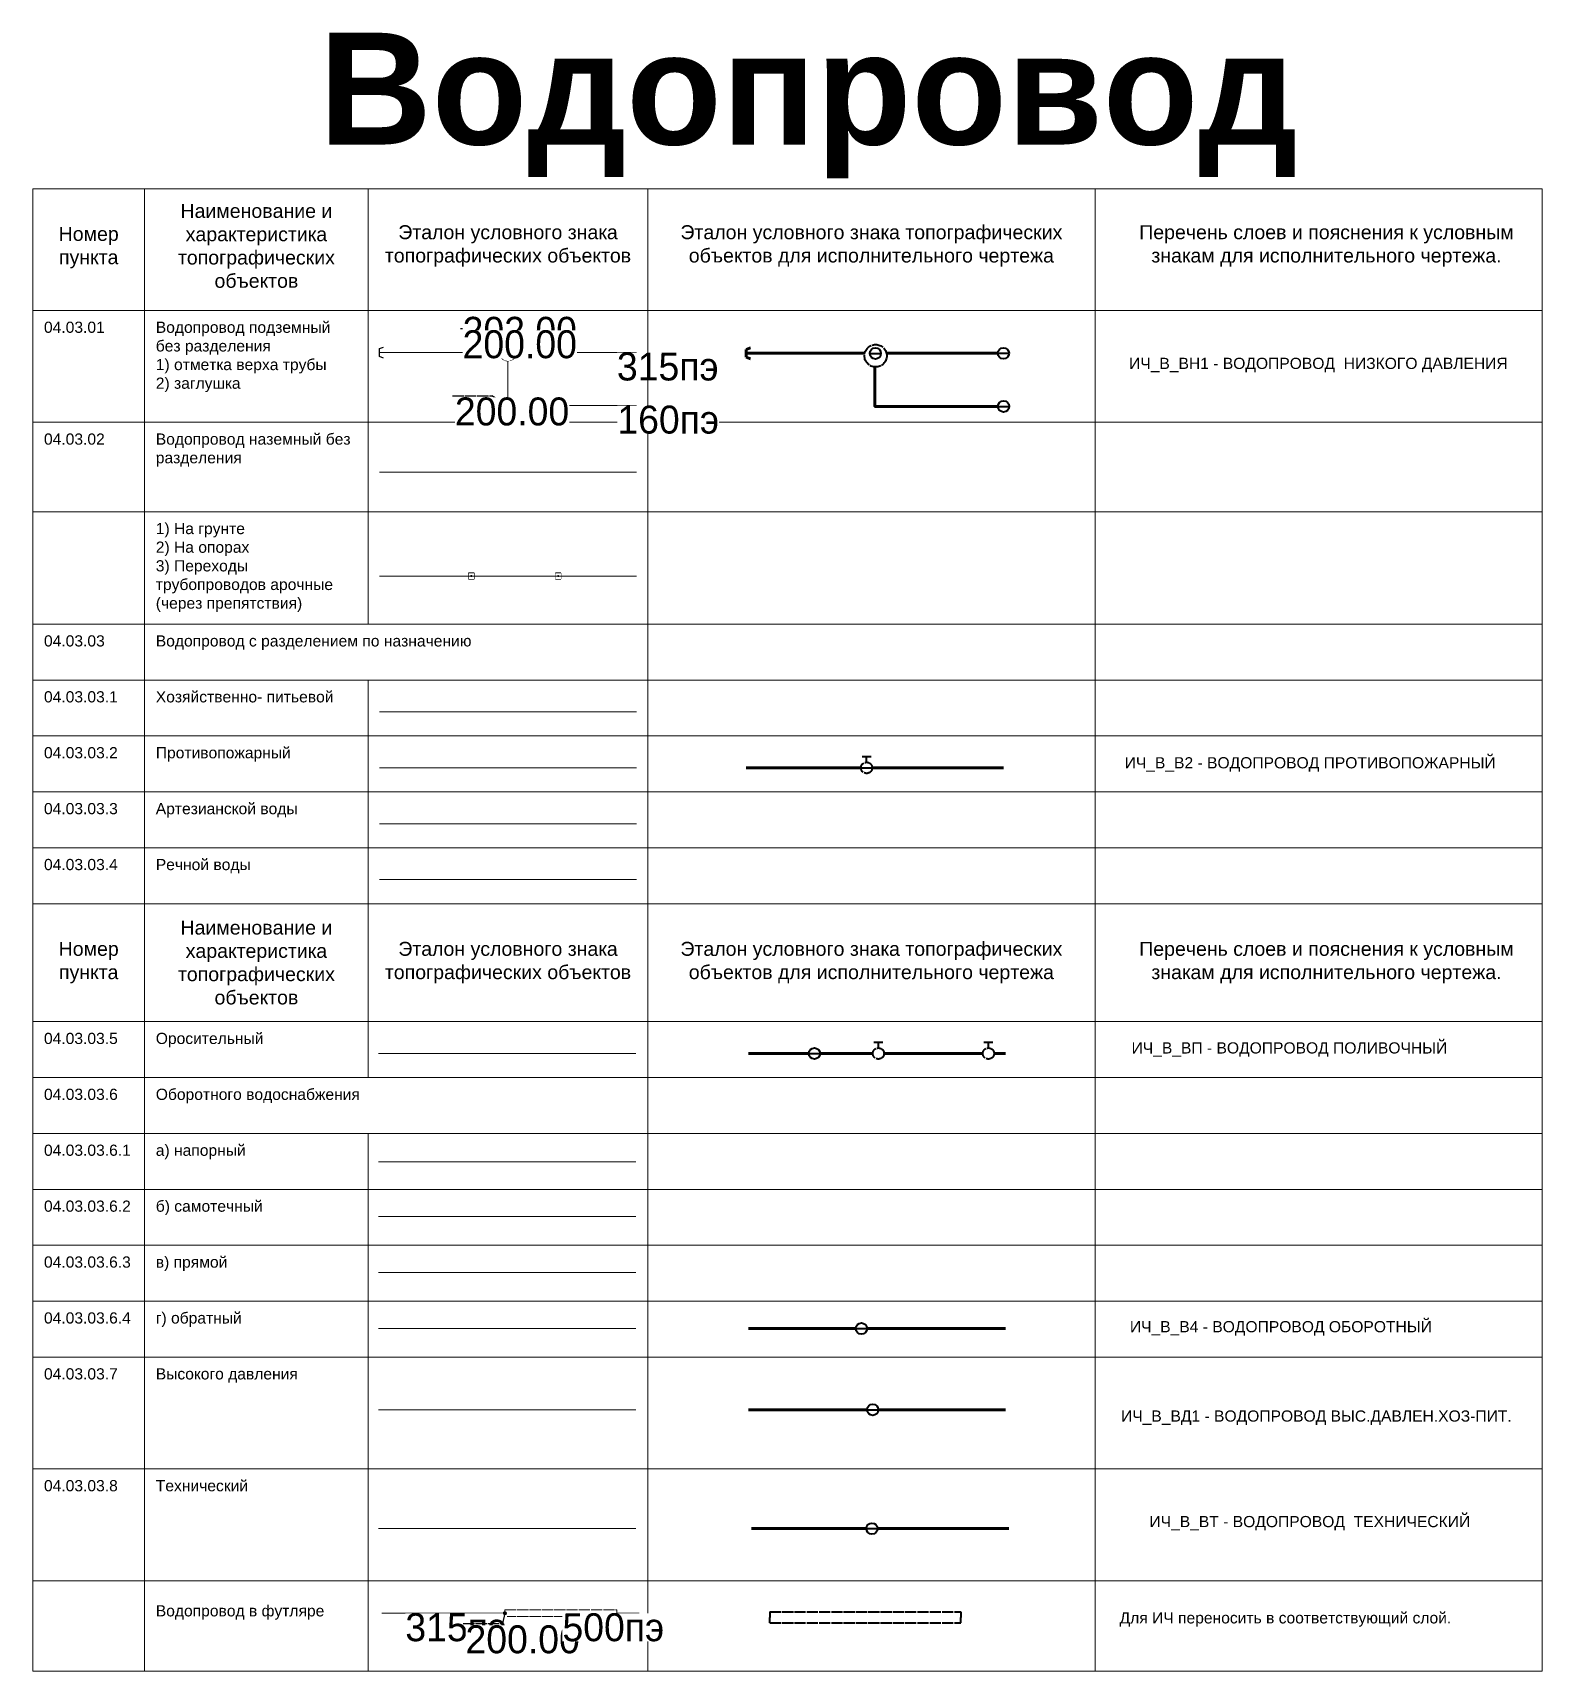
# Paper-space layout 'Водопровод.' of a CAD drawing. Header units: metres. Extents: x -781 to -646, y 176 to 323.
import ezdxf
from ezdxf.enums import TextEntityAlignment as Align
from ezdxf.lldxf.tags import DXFTag

# ---------------------------------------------------------------- set-up
doc = ezdxf.new("R2018")
doc.units = ezdxf.units.M
doc.set_wipeout_variables(frame=1)
for name, pattern in [('ACAD_ISO07W100', [3, 0, -3]), ('DOT', [0.5, 0, -0.5]), ('T_03.LINE', [1, 1, 0]), ('T_04.LINE', [1, 1, 0]), ('T_08.LINE', [1, 1, 0])]:
    doc.linetypes.add(name, pattern=pattern)
for name, color, linetype, lineweight in [('01_Оформление', 7, 'Continuous', 20), ('12_Водопровод', 170, 'Continuous', 20), ('ИЧ_В_В2', 170, 'Continuous', 60), ('ИЧ_В_В4', 170, 'Continuous', 60), ('ИЧ_В_ВД1', 170, 'Continuous', 60), ('ИЧ_В_ВН1', 170, 'Continuous', 60), ('ИЧ_В_ВП', 170, 'Continuous', 60), ('ИЧ_В_ВТ', 170, 'Continuous', 60)]:
    doc.layers.add(name, color=color, linetype=linetype, lineweight=lineweight)
doc.styles.get("Standard").update_dxf_attribs({"font": 'isocpeur.ttf', "width": 1.1})
doc.styles.add('Д-431', font='ARIALNI.TTF')
doc.styles.add('Т-132', font='arial.ttf')
tags = doc.linetypes.add('T_04.03.01', pattern='A,4,-1,2,-0.5,["B",Д-431,S=0.9,R=0,X=-0.35,Y=-0.45],-0.5,2,-1', length=11).pattern_tags.tags
tags[10] = DXFTag(74, 10)
tags = doc.linetypes.add('T_04.03.02', pattern='A,5,-0.5,["B",Д-431,S=0.9,R=0,X=-0.35,Y=-0.45],-0.5,5', length=11).pattern_tags.tags
tags[6] = DXFTag(74, 10)
tags = doc.linetypes.add('T_04.03.03.1', pattern='A,4,-1,1.7,-0.8,["Вп",Д-431,S=0.9,R=0,X=-0.65,Y=-0.45],-0.7,1.7,-1', length=10.9).pattern_tags.tags
tags[10] = DXFTag(74, 10)
tags = doc.linetypes.add('T_04.03.03.2', pattern='A,4,-1,1.5,-1.2,["Bпж",Д-431,S=0.9,R=0,X=-1.15,Y=-0.45],-0.8,1.5,-1', length=11).pattern_tags.tags
tags[10] = DXFTag(74, 10)
tags = doc.linetypes.add('T_04.03.03.3', pattern='A,4,-1,1.7,-0.8,["Ва",Д-431,S=0.9,R=0,X=-0.65,Y=-0.45],-0.7,1.7,-1', length=10.9).pattern_tags.tags
tags[10] = DXFTag(74, 10)
tags = doc.linetypes.add('T_04.03.03.4', pattern='A,4,-1,1.7,-0.8,["Вр",Д-431,S=0.9,R=0,X=-0.65,Y=-0.45],-0.7,1.7,-1', length=10.9).pattern_tags.tags
tags[10] = DXFTag(74, 10)
tags = doc.linetypes.add('T_04.03.03.5', pattern='A,4,-1,1.5,-1.2,["Bор",Д-431,S=0.9,R=0,X=-1.13,Y=-0.45],-0.8,1.5,-1', length=11).pattern_tags.tags
tags[10] = DXFTag(74, 10)
tags = doc.linetypes.add('T_04.03.03.6.1', pattern='A,4,-1,1.5,-1.2,["Bон",Д-431,S=0.9,R=0,X=-1.13,Y=-0.45],-0.8,1.5,-1', length=11).pattern_tags.tags
tags[10] = DXFTag(74, 10)
tags = doc.linetypes.add('T_04.03.03.6.2', pattern='A,4,-1,1.5,-1.2,["Bос",Д-431,S=0.9,R=0,X=-1.13,Y=-0.45],-0.8,1.5,-1', length=11).pattern_tags.tags
tags[10] = DXFTag(74, 10)
tags = doc.linetypes.add('T_04.03.03.6.3', pattern='A,4,-1,1.5,-1.2,["Bоп",Д-431,S=0.9,R=0,X=-1.13,Y=-0.45],-0.8,1.5,-1', length=11).pattern_tags.tags
tags[10] = DXFTag(74, 10)
tags = doc.linetypes.add('T_04.03.03.6.4', pattern='A,4,-1,1.5,-1.2,["Bоо",Д-431,S=0.9,R=0,X=-1.13,Y=-0.45],-0.8,1.5,-1', length=11).pattern_tags.tags
tags[10] = DXFTag(74, 10)
tags = doc.linetypes.add('T_04.03.03.7', pattern='A,4,-1,1.65,-0.9,["BД",Д-431,S=0.9,R=0,X=-0.75,Y=-0.45],-0.8,1.65,-1', length=11).pattern_tags.tags
tags[10] = DXFTag(74, 10)
tags = doc.linetypes.add('T_04.03.03.8', pattern='A,4,-1,1.65,-0.9,["BT",Д-431,S=0.9,R=0,X=-0.75,Y=-0.45],-0.8,1.65,-1', length=11).pattern_tags.tags
tags[10] = DXFTag(74, 10)

# ---------------------------------------------------------------- blocks, each defined once
blk = doc.blocks.new('T_04.00.z')
at = {"color": 0, "linetype": 'T_04.LINE'}
blk.add_lwpolyline([(0.38, -0.49), (0, -0.35), (0, 0.35), (0.38, 0.49)], dxfattribs=at)
blk = doc.blocks.new('ИГО_Водопровод')
at = {"color": 0, "linetype": 'Continuous', "lineweight": -2}
for p, q in [((-0.5, 0), (0, 0)), ((0, 0), (0.5, 0))]:
    blk.add_line(p, q, dxfattribs=at)
blk.add_circle((0, 0), 0.5, dxfattribs=at)
blk.add_wipeout([(0.5, 0), (0.5, 0.05), (0.49, 0.1), (0.48, 0.15), (0.46, 0.19), (0.44, 0.24), (0.42, 0.28), (0.39, 0.32), (0.35, 0.35), (0.32, 0.39), (0.28, 0.42), (0.24, 0.44), (0.19, 0.46), (0.15, 0.48), (0.1, 0.49), (0.05, 0.5), (0, 0.5), (-0.05, 0.5), (-0.1, 0.49), (-0.15, 0.48), (-0.19, 0.46), (-0.24, 0.44), (-0.28, 0.42), (-0.32, 0.39), (-0.35, 0.35), (-0.39, 0.32), (-0.42, 0.28), (-0.44, 0.24), (-0.46, 0.19), (-0.48, 0.15), (-0.49, 0.1), (-0.5, 0.05), (-0.5, 0), (-0.5, -0.05), (-0.49, -0.1), (-0.48, -0.15), (-0.46, -0.19), (-0.44, -0.24), (-0.42, -0.28), (-0.39, -0.32), (-0.35, -0.35), (-0.32, -0.39), (-0.28, -0.42), (-0.24, -0.44), (-0.19, -0.46), (-0.15, -0.48), (-0.1, -0.49), (-0.05, -0.5), (0, -0.5), (0.05, -0.5), (0.1, -0.49), (0.15, -0.48), (0.19, -0.46), (0.24, -0.44), (0.28, -0.42), (0.32, -0.39), (0.35, -0.35), (0.39, -0.32), (0.42, -0.28), (0.44, -0.24), (0.46, -0.19), (0.48, -0.15), (0.49, -0.1), (0.5, -0.05)], dxfattribs=at)
for p, q in [((-0.5, 0), (0, 0)), ((-0.5, 0), (0.5, 0)), ((-0.5, 0), (0, 0)), ((0, 0), (0.5, 0)), ((0, 0), (0.5, 0))]:
    blk.add_line(p, q, dxfattribs=at)
blk.add_circle((0, 0), 0.5, dxfattribs=at)
blk = doc.blocks.new('T_04.01.02')
at = {"color": 0, "linetype": 'DOT', "lineweight": 0, "ltscale": 10}
blk.add_wipeout([(-0.1, 0.49), (-0.19, 0.46), (-0.28, 0.42), (-0.35, 0.35), (-0.42, 0.28), (-0.46, 0.19), (-0.49, 0.1), (-0.5, 0), (-0.49, -0.1), (-0.46, -0.19), (-0.42, -0.28), (-0.35, -0.35), (-0.28, -0.42), (-0.19, -0.46), (-0.1, -0.49), (0, -0.5), (0.1, -0.49), (0.19, -0.46), (0.28, -0.42), (0.35, -0.35), (0.42, -0.28), (0.46, -0.19), (0.49, -0.1), (0.5, 0), (0.49, 0.1), (0.46, 0.19), (0.42, 0.28), (0.35, 0.35), (0.28, 0.42), (0.19, 0.46), (0.1, 0.49), (0, 0.5)], dxfattribs=at)
at = {"color": 0, "linetype": 'T_04.LINE', "lineweight": -2}
blk.add_line((-0.5, 0), (0.5, 0), dxfattribs=at)
blk.add_circle((0, 0), 0.5, dxfattribs=at)
blk = doc.blocks.new('ИЧ_Гидрант_Пожарный')
at = {"color": 0, "linetype": 'T_04.LINE', "lineweight": -2}
blk.add_blockref('T_04.01.02', (0, 0), dxfattribs=at)
for points in [[(-0.4, 1), (0.4, 1)], [(0, 0.5), (0, 1)]]:
    blk.add_lwpolyline(points, dxfattribs=at)
blk = doc.blocks.new('ИЧ_Гидрант_Поливочный')
at = {"color": 0, "linetype": 'ACAD_ISO07W100', "lineweight": 0}
blk.add_wipeout([(-0.1, 0.49), (-0.19, 0.46), (-0.28, 0.42), (-0.35, 0.35), (-0.42, 0.28), (-0.46, 0.19), (-0.49, 0.1), (-0.5, 0), (-0.49, -0.1), (-0.46, -0.19), (-0.42, -0.28), (-0.35, -0.35), (-0.28, -0.42), (-0.19, -0.46), (-0.1, -0.49), (0, -0.5), (0.1, -0.49), (0.19, -0.46), (0.28, -0.42), (0.35, -0.35), (0.42, -0.28), (0.46, -0.19), (0.49, -0.1), (0.5, 0), (0.49, 0.1), (0.46, 0.19), (0.42, 0.28), (0.35, 0.35), (0.28, 0.42), (0.19, 0.46), (0.1, 0.49), (0, 0.5)], dxfattribs=at)
at = {"color": 0, "linetype": 'T_08.LINE', "lineweight": -2}
for points in [[(-0.4, 1), (0.4, 1)], [(0, 0.5), (0, 1)]]:
    blk.add_lwpolyline(points, dxfattribs=at)
blk.add_circle((0, 0), 0.5, dxfattribs=at)
blk = doc.blocks.new('*U35')
at = {"color": 0, "linetype": 'T_03.LINE', "lineweight": -2}
blk.add_lwpolyline([(-0.25, -0.25), (0.25, -0.25), (0.25, 0.25), (-0.25, 0.25)], close=True, dxfattribs=at)
blk.add_wipeout([(-0.25, -0.25), (0.25, -0.25), (0.25, 0.25), (-0.25, 0.25)], dxfattribs=at)
at = {"linetype": 'T_03.LINE', "lineweight": -2}
h = blk.add_hatch(color=0, dxfattribs=at)
h.dxf.hatch_style = 1
h.paths.add_polyline_path([(0.05, 0, 1), (-0.05, 0, 1)])
at = {"color": 0, "linetype": 'T_03.LINE', "lineweight": 0}
blk.add_circle((0, 0), 0.05, dxfattribs=at)
blk = doc.blocks.new('*U34')
at = {"color": 0, "linetype": 'T_03.LINE', "lineweight": -2}
blk.add_lwpolyline([(-0.25, -0.25), (0.25, -0.25), (0.25, 0.25), (-0.25, 0.25)], close=True, dxfattribs=at)
blk.add_wipeout([(-0.25, -0.25), (0.25, -0.25), (0.25, 0.25), (-0.25, 0.25)], dxfattribs=at)
at = {"linetype": 'T_03.LINE', "lineweight": -2}
h = blk.add_hatch(color=0, dxfattribs=at)
h.dxf.hatch_style = 1
h.paths.add_polyline_path([(0.05, 0, 1), (-0.05, 0, 1)])
at = {"color": 0, "linetype": 'T_03.LINE', "lineweight": 0}
blk.add_circle((0, 0), 0.05, dxfattribs=at)
blk = doc.blocks.new('*U33')
at = {"color": 0, "linetype": 'T_04.LINE'}
blk.add_lwpolyline([(0.38, -0.49), (0, -0.35), (0, 0.35), (0.38, 0.49)], dxfattribs=at)
blk = doc.blocks.new('*U32')
at = {"color": 0, "linetype": 'T_04.LINE', "lineweight": -2}
blk.add_line((-4.26, 1.81), (-0.76, 1.81), dxfattribs=at)
blk.add_blockref('T_04.01.02', (0, 0), dxfattribs=at)
at = {"color": 0, "linetype": 'T_04.LINE', "lineweight": -2, "oblique": 10, "flags": 104}
for tag, p in [('Z', (-4.06, 2.86)), ('Z1', (-4.06, 1.66)), ('Z2', (-4.06, 0.61)), ('Z3', (-4.06, -0.44))]:
    blk.add_attdef(tag, text='', height=0.9, dxfattribs=at).set_placement(p, align=Align.TOP_LEFT)
at = {"color": 0, "linetype": 'T_04.LINE', "lineweight": -2}
for points in [[(-0.42, 0.99), (0.38, 1.01)], [(-0.01, 0.5), (-0.02, 1)]]:
    blk.add_lwpolyline(points, dxfattribs=at)
blk = doc.blocks.new('*U31')
at = {"color": 0, "linetype": 'T_04.LINE', "lineweight": -2}
blk.add_circle((0, 0), 0.75, dxfattribs=at)
at = {"color": 0, "linetype": 'DOT', "lineweight": 0, "ltscale": 10}
blk.add_wipeout([(-0.15, 0.74), (-0.29, 0.69), (-0.42, 0.62), (-0.53, 0.53), (-0.62, 0.42), (-0.69, 0.29), (-0.74, 0.15), (-0.75, 0), (-0.74, -0.15), (-0.69, -0.29), (-0.62, -0.42), (-0.53, -0.53), (-0.42, -0.62), (-0.29, -0.69), (-0.15, -0.74), (0, -0.75), (0.15, -0.74), (0.29, -0.69), (0.42, -0.62), (0.53, -0.53), (0.62, -0.42), (0.69, -0.29), (0.74, -0.15), (0.75, 0), (0.74, 0.15), (0.69, 0.29), (0.62, 0.42), (0.53, 0.53), (0.42, 0.62), (0.29, 0.69), (0.15, 0.74), (0, 0.75)], dxfattribs=at)
blk = doc.blocks.new('*U30')
at = {"color": 0, "linetype": 'T_04.LINE', "lineweight": -2, "flags": 106}
blk.add_attdef('d-', text='', height=0.9, dxfattribs=at).set_placement((0, 0), align=Align.MIDDLE_CENTER)
blk = doc.blocks.new('*U29')
at = {"color": 0, "linetype": 'T_04.LINE', "lineweight": -2, "flags": 106}
blk.add_attdef('d-', text='', height=0.9, dxfattribs=at).set_placement((0, 0), align=Align.MIDDLE_CENTER)
blk = doc.blocks.new('T_Point')
at = {"linetype": 'Continuous', "lineweight": -2}
h = blk.add_hatch(color=0, dxfattribs=at)
h.dxf.hatch_style = 1
h.paths.add_polyline_path([(-0.15, 0, 1), (0.15, 0, 1)])
at = {"color": 0, "linetype": 'Continuous', "lineweight": 0}
blk.add_circle((0, 0), 0.15, dxfattribs=at)
blk = doc.blocks.new('*U28')
at = {"color": 0, "linetype": 'T_04.LINE', "lineweight": -2}
for p in [(-4.95, 0.88), (0, 0)]:
    blk.add_line(p, (-1.45, 0.88), dxfattribs=at)
blk.add_blockref('T_Point', (0, 0), dxfattribs=at)
at = {"color": 0, "linetype": 'T_04.LINE', "lineweight": -2, "oblique": 10, "flags": 104}
for tag, p in [('Z', (-4.75, 0.73)), ('Z1', (-4.75, -0.32))]:
    blk.add_attdef(tag, text='', height=0.9, dxfattribs=at).set_placement(p, align=Align.TOP_LEFT)
blk = doc.blocks.new('*U174')
at = {"color": 0, "linetype": 'T_04.LINE', "lineweight": -2, "flags": 106}
blk.add_attdef('d-', text='', height=0.9, dxfattribs=at).set_placement((0, 0), align=Align.MIDDLE_CENTER)
blk = doc.blocks.new('*U173')
at = {"color": 0, "linetype": 'T_04.LINE', "lineweight": -2}
for p in [(0, 0), (-3.73, -0.93)]:
    blk.add_line(p, (-0.23, -0.93), dxfattribs=at)
blk.add_blockref('T_Point', (0, 0), dxfattribs=at)
at = {"color": 0, "linetype": 'T_04.LINE', "lineweight": -2, "oblique": 10, "flags": 104}
for tag, p in [('Z', (-3.53, -1.08)), ('Z1', (-3.53, -2.13))]:
    blk.add_attdef(tag, text='', height=0.9, dxfattribs=at).set_placement(p, align=Align.TOP_LEFT)
blk = doc.blocks.new('*U172')
at = {"color": 0, "linetype": 'T_04.LINE', "lineweight": -2, "flags": 106}
blk.add_attdef('d-', text='', height=0.9, dxfattribs=at).set_placement((0, 0), align=Align.MIDDLE_CENTER)
blk = doc.blocks.new('*U178')
at = {"color": 0, "linetype": 'DOT', "lineweight": 0, "ltscale": 10}
blk.add_wipeout([(-0.2, 0.98), (-0.38, 0.92), (-0.56, 0.83), (-0.71, 0.71), (-0.83, 0.56), (-0.92, 0.38), (-0.98, 0.2), (-1, 0), (-0.98, -0.2), (-0.92, -0.38), (-0.83, -0.56), (-0.71, -0.71), (-0.56, -0.83), (-0.38, -0.92), (-0.2, -0.98), (0, -1), (0.2, -0.98), (0.38, -0.92), (0.56, -0.83), (0.71, -0.71), (0.83, -0.56), (0.92, -0.38), (0.98, -0.2), (1, 0), (0.98, 0.2), (0.92, 0.38), (0.83, 0.56), (0.71, 0.71), (0.56, 0.83), (0.38, 0.92), (0.2, 0.98), (0, 1)], dxfattribs=at)
at = {"color": 0, "linetype": 'T_04.LINE', "lineweight": 40}
blk.add_circle((0, 0), 1, dxfattribs=at)

psp = doc.layouts.new('Водопровод.')

# ---------------------------------------------------------------- linework, layer by layer
at = {"layer": '01_Оформление'}
for p, q in [((-781.39, 308.62), (-646.39, 308.62)), ((-781.39, 308.62), (-781.39, 297.73)), ((-771.39, 308.62), (-771.39, 297.73)), ((-751.39, 308.62), (-751.39, 297.73)), ((-726.39, 308.62), (-726.39, 297.73)), ((-686.39, 308.62), (-686.39, 297.73)), ((-646.39, 308.62), (-646.39, 297.73)), ((-646.39, 308.62), (-646.39, 297.73)), ((-781.39, 297.73), (-646.39, 297.73)), ((-781.39, 297.73), (-781.39, 176.04)), ((-771.39, 297.73), (-771.39, 244.68)), ((-751.39, 297.73), (-751.39, 269.68)), ((-726.39, 297.73), (-726.39, 244.68)), ((-686.39, 297.73), (-686.39, 244.68)), ((-646.39, 297.73), (-646.39, 176.04)), ((-781.39, 287.73), (-646.39, 287.73)), ((-781.39, 279.73), (-646.39, 279.73)), ((-781.39, 269.68), (-646.39, 269.68)), ((-781.39, 264.68), (-646.39, 264.68)), ((-751.39, 264.68), (-751.39, 244.68)), ((-781.39, 259.68), (-646.39, 259.68)), ((-781.39, 254.68), (-646.39, 254.68)), ((-781.39, 249.68), (-646.39, 249.68)), ((-781.39, 244.68), (-646.39, 244.68)), ((-771.39, 244.68), (-771.39, 176.04)), ((-751.39, 244.68), (-751.39, 229.13)), ((-726.39, 244.68), (-726.39, 176.04)), ((-686.39, 244.68), (-686.39, 176.04)), ((-781.39, 234.13), (-646.39, 234.13)), ((-781.39, 229.13), (-646.39, 229.13)), ((-781.39, 224.13), (-646.39, 224.13)), ((-751.39, 224.13), (-751.39, 176.04)), ((-781.39, 219.13), (-646.39, 219.13)), ((-781.39, 214.13), (-646.39, 214.13)), ((-781.39, 209.13), (-646.39, 209.13)), ((-781.39, 204.13), (-646.39, 204.13)), ((-781.39, 194.13), (-646.39, 194.13)), ((-781.39, 184.13), (-646.39, 184.13)), ((-781.39, 176.04), (-646.39, 176.04))]:
    psp.add_line(p, q, dxfattribs=at)
at = {"layer": '12_Водопровод', "linetype": 'T_04.LINE'}
for p, q in [((-739.16, 181.52), (-739.16, 181.22)), ((-739.16, 181.52), (-729.15, 181.52)), ((-739.16, 180.92), (-739.16, 181.22)), ((-739.16, 180.92), (-729.15, 180.92)), ((-729.15, 181.52), (-729.15, 181.22)), ((-729.15, 180.92), (-729.15, 181.22))]:
    psp.add_line(p, q, dxfattribs=at)
at = {"layer": '12_Водопровод', "linetype": 'T_04.03.01', "flags": 128}
for points in [[(-750.39, 293.97), (-738.89, 293.97)], [(-738.89, 293.97), (-727.39, 293.97)], [(-750.16, 181.22), (-739.16, 181.22)], [(-729.15, 181.22), (-727.15, 181.22)]]:
    psp.add_lwpolyline(points, dxfattribs=at)
at = {"layer": '12_Водопровод', "linetype": 'T_04.03.01'}
psp.add_lwpolyline([(-727.39, 289.22), (-738.89, 289.22), (-738.89, 293.97)], dxfattribs=at)
at = {"layer": '12_Водопровод', "linetype": 'T_04.03.02'}
psp.add_lwpolyline([(-750.39, 283.27), (-727.39, 283.27)], dxfattribs=at)
at = {"layer": '12_Водопровод', "linetype": 'T_04.03.03.1'}
psp.add_lwpolyline([(-750.39, 261.83), (-727.39, 261.83)], dxfattribs=at)
at = {"layer": '12_Водопровод', "linetype": 'T_04.03.03.2'}
psp.add_lwpolyline([(-750.39, 256.83), (-727.39, 256.83)], dxfattribs=at)
at = {"layer": '12_Водопровод', "linetype": 'T_04.03.03.3'}
psp.add_lwpolyline([(-750.39, 251.83), (-727.39, 251.83)], dxfattribs=at)
at = {"layer": '12_Водопровод', "linetype": 'T_04.03.03.4'}
psp.add_lwpolyline([(-750.39, 246.83), (-727.39, 246.83)], dxfattribs=at)
at = {"layer": '12_Водопровод', "linetype": 'T_04.03.03.5'}
psp.add_lwpolyline([(-750.47, 231.28), (-727.47, 231.28)], dxfattribs=at)
at = {"layer": '12_Водопровод', "linetype": 'T_04.03.03.6.1', "flags": 128}
psp.add_lwpolyline([(-750.47, 221.58), (-727.47, 221.58)], dxfattribs=at)
at = {"layer": '12_Водопровод', "linetype": 'T_04.03.03.6.2', "flags": 128}
psp.add_lwpolyline([(-750.47, 216.7), (-727.47, 216.7)], dxfattribs=at)
at = {"layer": '12_Водопровод', "linetype": 'T_04.03.03.6.3'}
psp.add_lwpolyline([(-750.47, 211.68), (-727.47, 211.68)], dxfattribs=at)
at = {"layer": '12_Водопровод', "linetype": 'T_04.03.03.6.4'}
psp.add_lwpolyline([(-750.47, 206.68), (-727.47, 206.68)], dxfattribs=at)
at = {"layer": '12_Водопровод', "linetype": 'T_04.03.03.7'}
psp.add_lwpolyline([(-750.47, 199.42), (-727.47, 199.42)], dxfattribs=at)
at = {"layer": '12_Водопровод', "linetype": 'T_04.03.03.8', "flags": 128}
psp.add_lwpolyline([(-750.47, 188.79), (-727.47, 188.79)], dxfattribs=at)
at = {"layer": 'ИЧ_В_В2', "flags": 128}
psp.add_lwpolyline([(-717.58, 256.83), (-694.58, 256.83)], dxfattribs=at)
at = {"layer": 'ИЧ_В_В4'}
psp.add_lwpolyline([(-717.38, 206.68), (-694.38, 206.68)], dxfattribs=at)
at = {"layer": 'ИЧ_В_ВД1'}
psp.add_lwpolyline([(-717.38, 199.42), (-694.38, 199.42)], dxfattribs=at)
at = {"layer": 'ИЧ_В_ВН1', "linetype": 'T_04.LINE', "lineweight": 40}
for p, q in [((-715.47, 181.35), (-715.47, 180.85)), ((-715.47, 181.35), (-698.39, 181.35)), ((-715.47, 180.35), (-715.47, 180.85)), ((-715.47, 180.35), (-698.39, 180.35)), ((-698.39, 181.35), (-698.39, 180.85)), ((-698.39, 180.35), (-698.39, 180.85))]:
    psp.add_line(p, q, dxfattribs=at)
at = {"layer": 'ИЧ_В_ВН1', "flags": 128}
for points in [[(-717.58, 293.9), (-694.58, 293.9)], [(-694.57, 289.15), (-706.07, 289.15), (-706.07, 293.9)]]:
    psp.add_lwpolyline(points, dxfattribs=at)
at = {"layer": 'ИЧ_В_ВП'}
psp.add_lwpolyline([(-717.38, 231.28), (-694.38, 231.28)], dxfattribs=at)
at = {"layer": 'ИЧ_В_ВТ', "flags": 128}
psp.add_lwpolyline([(-717.1, 188.79), (-694.1, 188.79)], dxfattribs=at)

# ---------------------------------------------------------------- block references
for name, p in [('*U33', (-750.39, 293.97)), ('*U35', (-742.17, 273.98)), ('*U34', (-734.4, 273.98))]:
    psp.add_blockref(name, p)
ref = psp.add_blockref('*U30', (-729.15, 293.97))
lines = psp.add_mtext('315пэ', dxfattribs={"color": 0, "linetype": 'T_04.LINE', "lineweight": -2, "insert": (-729.15, 293.97), "char_height": 2.5, "attachment_point": 1, "bg_fill": 3, "box_fill_scale": 1, "bg_fill_color": 256, "bg_fill_transparency": 0})
ref.add_attrib('d-', '', (-729.15, 293.97), dxfattribs={"flags": 104}).embed_mtext(lines)
ref = psp.add_blockref('*U28', (-738.89, 289.22))
lines = psp.add_mtext('200.00', dxfattribs={"color": 0, "linetype": 'T_04.LINE', "lineweight": -2, "insert": (-743.64, 289.95), "char_height": 2.5, "attachment_point": 1, "bg_fill": 3, "box_fill_scale": 1, "bg_fill_color": 256, "bg_fill_transparency": 0})
ref.add_attrib('Z', '', (-743.64, 289.95), dxfattribs={"flags": 104}).embed_mtext(lines)
ref = psp.add_blockref('*U29', (-729.11, 289.22))
lines = psp.add_mtext('160пэ', dxfattribs={"color": 0, "linetype": 'T_04.LINE', "lineweight": -2, "insert": (-729.11, 289.22), "char_height": 2.5, "attachment_point": 1, "bg_fill": 3, "box_fill_scale": 1, "bg_fill_color": 256, "bg_fill_transparency": 0})
ref.add_attrib('d-', '', (-729.11, 289.22), dxfattribs={"flags": 104}).embed_mtext(lines)
ref = psp.add_blockref('*U174', (-748.07, 181.22))
lines = psp.add_mtext('315пэ', dxfattribs={"color": 0, "linetype": 'T_04.LINE', "lineweight": -2, "insert": (-748.07, 181.22), "char_height": 2.5, "attachment_point": 1, "bg_fill": 3, "box_fill_scale": 1, "bg_fill_color": 256, "bg_fill_transparency": 0})
ref.add_attrib('d-', '', (-748.07, 181.22), dxfattribs={"flags": 104}).embed_mtext(lines)
ref = psp.add_blockref('*U173', (-739.16, 181.22))
lines = psp.add_mtext('200.00', dxfattribs={"color": 0, "linetype": 'T_04.LINE', "lineweight": -2, "insert": (-742.69, 180.14), "char_height": 2.5, "attachment_point": 1, "bg_fill": 3, "box_fill_scale": 1, "bg_fill_color": 256, "bg_fill_transparency": 0})
ref.add_attrib('Z', '', (-742.69, 180.14), dxfattribs={"flags": 104}).embed_mtext(lines)
ref = psp.add_blockref('*U172', (-734.02, 181.22))
lines = psp.add_mtext('500пэ', dxfattribs={"color": 0, "linetype": 'T_04.LINE', "lineweight": -2, "insert": (-734.02, 181.22), "char_height": 2.5, "attachment_point": 1, "bg_fill": 3, "box_fill_scale": 1, "bg_fill_color": 256, "bg_fill_transparency": 0})
ref.add_attrib('d-', '', (-734.02, 181.22), dxfattribs={"flags": 104}).embed_mtext(lines)
at = {"layer": 'ИЧ_В_ВН1', "lineweight": 60}
psp.add_blockref('T_04.00.z', (-717.58, 293.9), dxfattribs=at)

# ---------------------------------------------------------------- texts
at = {"layer": '01_Оформление', "style": 'Т-132'}
for s, insert, char_height, width, attachment_point in [('{\\fArial|b1|i0|c204|p34;Водопровод}', (-712.04, 316.06), 10, 133, 5), ('{\\fArial|b0|i0|c204|p34;Наименование и характеристика топографических объектов}', (-761.39, 303.5), 1.25, 18, 5), ('Номер пункта', (-776.39, 303.35), 1.25, 8, 5), ('Эталон условного знака топографических объектов', (-738.89, 303.5), 1.25, 23, 5), ('Эталон условного знака топографических объектов для исполнительного чертежа', (-706.39, 303.5), 1.25, 38, 5), ('Перечень слоев и пояснения к условным знакам для исполнительного чертежа.', (-665.69, 303.5), 1.25, 38, 5), ('04.03.01', (-780.39, 296.73), 1, 8, 1), ('Водопровод подземный без разделения\\P1) отметка верха трубы\\P2) заглушка', (-770.39, 296.73), 1, 18, 1), ('04.03.02', (-780.39, 286.73), 1, 8, 1), ('Водопровод наземный без разделения', (-770.39, 286.73), 1, 18, 1), ('1) На грунте\\P2) На опорах\\P3) Переходы трубопроводов арочные (через препятствия)', (-770.39, 278.73), 1, 18, 1), ('04.03.03', (-780.39, 268.68), 1, 8, 1), ('Водопровод с разделением по назначению', (-770.39, 268.68), 1, 43, 1), ('Хозяйственно- питьевой', (-770.39, 263.68), 1, 18, 1), ('04.03.03.1', (-780.39, 263.68), 1, 8, 1), ('04.03.03.2', (-780.39, 258.68), 1, 8, 1), ('Противопожарный', (-770.39, 258.68), 1, 18, 1), ('04.03.03.3', (-780.39, 253.68), 1, 8, 1), ('Артезианской воды', (-770.39, 253.68), 1, 18, 1), ('04.03.03.4', (-780.39, 248.68), 1, 8, 1), ('Речной воды', (-770.39, 248.68), 1, 18, 1), ('{\\fArial|b0|i0|c204|p34;Наименование и характеристика топографических объектов}', (-761.39, 239.41), 1.25, 18, 5), ('Номер пункта', (-776.39, 239.41), 1.25, 8, 5), ('Эталон условного знака топографических объектов', (-738.89, 239.41), 1.25, 23, 5), ('Эталон условного знака топографических объектов для исполнительного чертежа', (-706.39, 239.41), 1.25, 38, 5), ('Перечень слоев и пояснения к условным знакам для исполнительного чертежа.', (-665.69, 239.41), 1.25, 38, 5), ('04.03.03.5', (-780.39, 233.13), 1, 8, 1), ('Оросительный', (-770.39, 233.13), 1, 18, 1), ('04.03.03.6', (-780.39, 228.13), 1, 8, 1), ('Оборотного водоснабжения', (-770.39, 228.13), 1, 43, 1), ('04.03.03.6.1', (-780.39, 223.13), 1, 8, 1), ('а) напорный', (-770.39, 223.13), 1, 18, 1), ('04.03.03.6.2', (-780.39, 218.13), 1, 8, 1), ('б) самотечный', (-770.39, 218.13), 1, 18, 1), ('04.03.03.6.3', (-780.39, 213.13), 1, 8, 1), ('в) прямой', (-770.39, 213.13), 1, 18, 1), ('04.03.03.6.4', (-780.39, 208.13), 1, 8, 1), ('г) обратный', (-770.39, 208.13), 1, 18, 1), ('04.03.03.7', (-780.39, 203.13), 1, 8, 1), ('Высокого давления', (-770.39, 203.13), 1, 18, 1), ('04.03.03.8', (-780.39, 193.13), 1, 8, 1), ('Технический', (-770.39, 193.13), 1, 18, 1), ('Водопровод в футляре', (-770.39, 181.94), 1, 18, 1), ('Для ИЧ переносить в соответствующий слой.', (-684.19, 181.31), 1, 31.0396, 1)]:
    psp.add_mtext(s, dxfattribs=dict(at, insert=insert, char_height=char_height, width=width, attachment_point=attachment_point))
at = {"layer": 'ИЧ_В_В2', "style": 'Т-132'}
psp.add_text('ИЧ_В_В2 - ВОДОПРОВОД ПРОТИВОПОЖАРНЫЙ', height=1, dxfattribs=at).set_placement((-683.74, 256.78))
at = {"layer": 'ИЧ_В_В4', "style": 'Т-132'}
psp.add_text('ИЧ_В_В4 - ВОДОПРОВОД ОБОРОТНЫЙ', height=1, dxfattribs=at).set_placement((-683.27, 206.35))
at = {"layer": 'ИЧ_В_ВД1', "insert": (-684.06, 198.07), "char_height": 1, "attachment_point": 7, "style": 'Т-132'}
psp.add_mtext('ИЧ_В_ВД1 - ВОДОПРОВОД ВЫС.ДАВЛЕН.ХОЗ-ПИТ.', dxfattribs=at)
at = {"layer": 'ИЧ_В_ВН1', "style": 'Т-132'}
psp.add_text('ИЧ_В_ВН1 - ВОДОПРОВОД  НИЗКОГО ДАВЛЕНИЯ', height=1, dxfattribs=at).set_placement((-683.34, 292.5))
at = {"layer": 'ИЧ_В_ВП', "style": 'Т-132'}
psp.add_text('ИЧ_В_ВП - ВОДОПРОВОД ПОЛИВОЧНЫЙ', height=1, dxfattribs=at).set_placement((-683.12, 231.28))
at = {"layer": 'ИЧ_В_ВТ', "style": 'Т-132'}
psp.add_text('ИЧ_В_ВТ - ВОДОПРОВОД  ТЕХНИЧЕСКИЙ', height=1, dxfattribs=at).set_placement((-681.52, 188.92))

# ---------------------------------------------------------------- next in the draw order: linework, layer by layer
at = {"layer": '12_Водопровод', "linetype": 'T_04.03.02'}
psp.add_lwpolyline([(-750.39, 273.98), (-727.39, 273.98)], dxfattribs=at)

# ---------------------------------------------------------------- next in the draw order: block references
psp.add_blockref('*U31', (-738.89, 293.97))
at = {"layer": 'ИЧ_В_В2', "lineweight": 40}
psp.add_blockref('ИЧ_Гидрант_Пожарный', (-706.82, 256.83), dxfattribs=at)
at = {"layer": 'ИЧ_В_В4', "lineweight": 40}
psp.add_blockref('ИГО_Водопровод', (-707.28, 206.68), dxfattribs=at)
at = {"layer": 'ИЧ_В_ВД1', "lineweight": 40}
psp.add_blockref('ИГО_Водопровод', (-706.27, 199.42), dxfattribs=at)
at = {"layer": 'ИЧ_В_ВН1', "lineweight": 20}
psp.add_blockref('*U178', (-706.01, 293.68), dxfattribs=at)
at = {"layer": 'ИЧ_В_ВН1', "lineweight": 40}
for p in [(-694.58, 293.9), (-694.57, 289.15)]:
    psp.add_blockref('ИГО_Водопровод', p, dxfattribs=at)
at = {"layer": 'ИЧ_В_ВП', "lineweight": 40}
for name, p in [('ИГО_Водопровод', (-711.48, 231.28)), ('ИЧ_Гидрант_Поливочный', (-705.76, 231.28)), ('ИЧ_Гидрант_Поливочный', (-695.92, 231.28))]:
    psp.add_blockref(name, p, dxfattribs=at)
at = {"layer": 'ИЧ_В_ВТ', "lineweight": 40}
psp.add_blockref('ИГО_Водопровод', (-706.34, 188.79), dxfattribs=at)

# ---------------------------------------------------------------- next in the draw order: block references
ref = psp.add_blockref('*U32', (-738.89, 294.31))
lines = psp.add_mtext('202.00', dxfattribs={"color": 0, "linetype": 'T_04.LINE', "lineweight": -2, "insert": (-742.95, 297.16), "char_height": 2.5, "attachment_point": 1, "bg_fill": 3, "box_fill_scale": 1, "bg_fill_color": 256, "bg_fill_transparency": 0})
ref.add_attrib('Z', '', (-742.95, 297.16), dxfattribs={"flags": 104}).embed_mtext(lines)
lines = psp.add_mtext('200.00', dxfattribs={"color": 0, "linetype": 'T_04.LINE', "lineweight": -2, "insert": (-742.95, 295.96), "char_height": 2.5, "attachment_point": 1, "bg_fill": 3, "box_fill_scale": 1, "bg_fill_color": 256, "bg_fill_transparency": 0})
ref.add_attrib('Z1', '', (-742.95, 295.96), dxfattribs={"flags": 104}).embed_mtext(lines)
at = {"layer": 'ИЧ_В_ВН1', "lineweight": 40}
psp.add_blockref('ИГО_Водопровод', (-706.03, 293.89), dxfattribs=at)

# ---------------------------------------------------------------- next in the draw order: linework, layer by layer
at = {"layer": '01_Оформление'}
psp.add_line((-781.39, 297.73), (-646.39, 297.73), dxfattribs=at)

doc.saveas('drawing.dxf')
